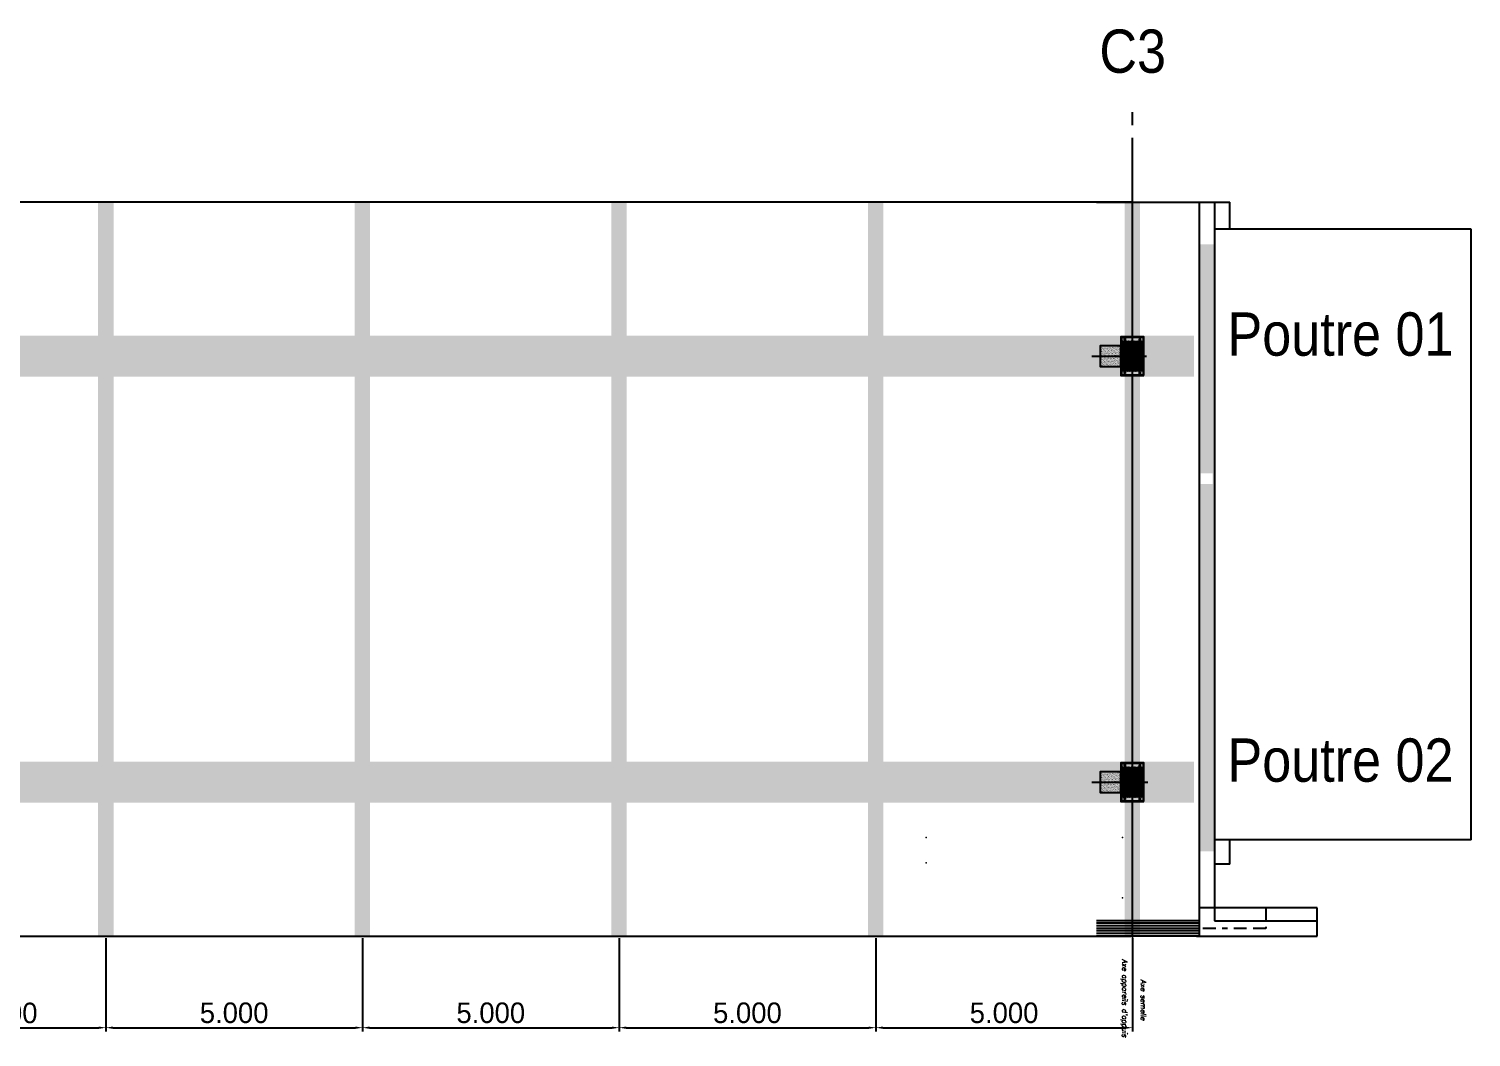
# Model space of a CAD drawing. Header units: metres. Extents: x -697843 to 22159, y -46191 to 9548.
# Drawn here: x -9696.91 to -9668.82, y -1019.02 to -999.37 of the extents above; entities that cross this region are included whole.
import ezdxf
from ezdxf.enums import TextEntityAlignment as Align

# ---------------------------------------------------------------- set-up
doc = ezdxf.new("R2010")
doc.units = ezdxf.units.M
for name, pattern in [('AXES', [50.8, 31.75, -6.35, 6.35, -6.35]), ('BORDURE', [1.75, 0.5, -0.25, 0.5, -0.25, 0, -0.25]), ('CACHE', [9.525, 6.35, -3.175]), ('CENTER', [2, 1.25, -0.25, 0.25, -0.25])]:
    doc.linetypes.add(name, pattern=pattern)
doc.layers.get('Defpoints').update_dxf_attribs({"color": 9})
doc.layers.add('03axe_tablier', color=1, linetype='Continuous', lineweight=0)
doc.layers.add('Section courante - Restitution en plan - GEM_Bretelle', color=7, linetype='Continuous', lineweight=0)
for name, color, linetype in [('AXE', 1, 'CENTER'), ('Axe_en_plan', 1, 'AXES'), ('CART', 6, 'Continuous'), ('Coffrage', 3, 'Continuous'), ('COT', 1, 'Continuous'), ('FIN', 1, 'Continuous'), ('HACHURE', 8, 'Continuous'), ('Pieux', 3, 'BORDURE'), ('TABLIER', 3, 'Continuous'), ('Texte', 7, 'Continuous')]:
    doc.layers.add(name, color=color, linetype=linetype)
doc.layers.add('Section courante - Restitution en plan - GEM_VOIE 2', color=1, linetype='Continuous', lineweight=0, true_color=0xff0000)
doc.styles.add('R-S', font='romans.shx', dxfattribs={"width": 0.8})
doc.styles.add('ROMANTIC', font='rom_____.pfb')
doc.dimstyles.new('cotf-50', dxfattribs={"dimscale": 0.4, "dimtxt": 1, "dimasz": 0.35, "dimexe": 0.18, "dimexo": 0.1, "dimgap": 0.2, "dimtad": 3, "dimdec": 3, "dimzin": 4, "dimdsep": 46, "dimtxsty": 'ROMANTIC', "dimcen": 0.09, "dimclrd": 256, "dimclre": 256, "dimclrt": 256, "dimadec": 0, "dimazin": 0, "dimtfac": 1, "dimtdec": 3, "dimtix": 1, "dimtmove": 2, "dimatfit": 3, "dimfxl": 1, "dimtvp": 13.888889, "dimtolj": 1, "dimtzin": 4, "dimarcsym": 0})

# ---------------------------------------------------------------- blocks, each defined once
blk = doc.blocks.new('*D37')
at = {"layer": 'COT', "lineweight": -2, "transparency": 16777216}
for p, q in [((-9699.415, -1017.09), (-9699.415, -1018.906)), ((-9695.415, -1017.09), (-9695.415, -1018.906)), ((-9699.275, -1018.834), (-9695.555, -1018.834))]:
    blk.add_line(p, q, dxfattribs=at)
at = {"layer": 'COT', "transparency": 16777216}
for points in [[(-9699.275, -1018.811), (-9699.275, -1018.857), (-9699.415, -1018.834)], [(-9695.555, -1018.811), (-9695.555, -1018.857), (-9695.415, -1018.834)]]:
    blk.add_solid(points, dxfattribs=at)
at = {"layer": 'Defpoints', "color": 0, "transparency": 16777216}
for p in [(-9699.415, -1017.05), (-9695.415, -1017.05), (-9695.415, -1018.834)]:
    blk.add_point(p, dxfattribs=at)
at = {"layer": 'COT', "transparency": 16777216, "insert": (-9697.415, -1018.549), "char_height": 0.4, "attachment_point": 5, "style": 'ROMANTIC'}
blk.add_mtext('\\A1;4.000', dxfattribs=at)
blk = doc.blocks.new('*D38')
at = {"layer": 'COT', "lineweight": -2, "transparency": 16777216}
for p, q in [((-9695.415, -1017.09), (-9695.415, -1018.906)), ((-9690.415, -1017.09), (-9690.415, -1018.906)), ((-9695.275, -1018.834), (-9690.555, -1018.834))]:
    blk.add_line(p, q, dxfattribs=at)
at = {"layer": 'COT', "transparency": 16777216}
for points in [[(-9695.275, -1018.811), (-9695.275, -1018.857), (-9695.415, -1018.834)], [(-9690.555, -1018.811), (-9690.555, -1018.857), (-9690.415, -1018.834)]]:
    blk.add_solid(points, dxfattribs=at)
at = {"layer": 'Defpoints', "color": 0, "transparency": 16777216}
for p in [(-9695.415, -1017.05), (-9690.415, -1017.05), (-9690.415, -1018.834)]:
    blk.add_point(p, dxfattribs=at)
at = {"layer": 'COT', "transparency": 16777216, "insert": (-9692.915, -1018.546), "char_height": 0.4, "attachment_point": 5, "style": 'ROMANTIC'}
blk.add_mtext('\\A1;5.000', dxfattribs=at)
blk = doc.blocks.new('*D39')
at = {"layer": 'COT', "lineweight": -2, "transparency": 16777216}
for p, q in [((-9690.415, -1017.09), (-9690.415, -1018.906)), ((-9685.415, -1017.09), (-9685.415, -1018.906)), ((-9690.275, -1018.834), (-9685.555, -1018.834))]:
    blk.add_line(p, q, dxfattribs=at)
at = {"layer": 'COT', "transparency": 16777216}
for points in [[(-9690.275, -1018.811), (-9690.275, -1018.857), (-9690.415, -1018.834)], [(-9685.555, -1018.811), (-9685.555, -1018.857), (-9685.415, -1018.834)]]:
    blk.add_solid(points, dxfattribs=at)
at = {"layer": 'Defpoints', "color": 0, "transparency": 16777216}
for p in [(-9690.415, -1017.05), (-9685.415, -1017.05), (-9685.415, -1018.834)]:
    blk.add_point(p, dxfattribs=at)
at = {"layer": 'COT', "transparency": 16777216, "insert": (-9687.915, -1018.546), "char_height": 0.4, "attachment_point": 5, "style": 'ROMANTIC'}
blk.add_mtext('\\A1;5.000', dxfattribs=at)
blk = doc.blocks.new('*D40')
at = {"layer": 'COT', "lineweight": -2, "transparency": 16777216}
for p, q in [((-9685.415, -1017.09), (-9685.415, -1018.906)), ((-9680.415, -1017.09), (-9680.415, -1018.906)), ((-9685.275, -1018.834), (-9680.555, -1018.834))]:
    blk.add_line(p, q, dxfattribs=at)
at = {"layer": 'COT', "transparency": 16777216}
for points in [[(-9685.275, -1018.811), (-9685.275, -1018.857), (-9685.415, -1018.834)], [(-9680.555, -1018.811), (-9680.555, -1018.857), (-9680.415, -1018.834)]]:
    blk.add_solid(points, dxfattribs=at)
at = {"layer": 'Defpoints', "color": 0, "transparency": 16777216}
for p in [(-9685.415, -1017.05), (-9680.415, -1017.05), (-9680.415, -1018.834)]:
    blk.add_point(p, dxfattribs=at)
at = {"layer": 'COT', "transparency": 16777216, "insert": (-9682.915, -1018.546), "char_height": 0.4, "attachment_point": 5, "style": 'ROMANTIC'}
blk.add_mtext('\\A1;5.000', dxfattribs=at)
blk = doc.blocks.new('*D41')
at = {"layer": 'COT', "lineweight": -2, "transparency": 16777216}
for p, q in [((-9680.415, -1017.09), (-9680.415, -1018.906)), ((-9675.415, -1017.09), (-9675.415, -1018.906)), ((-9680.275, -1018.834), (-9675.555, -1018.834))]:
    blk.add_line(p, q, dxfattribs=at)
at = {"layer": 'COT', "transparency": 16777216}
for points in [[(-9680.275, -1018.811), (-9680.275, -1018.857), (-9680.415, -1018.834)], [(-9675.555, -1018.811), (-9675.555, -1018.857), (-9675.415, -1018.834)]]:
    blk.add_solid(points, dxfattribs=at)
at = {"layer": 'Defpoints', "color": 0, "transparency": 16777216}
for p in [(-9680.415, -1017.05), (-9675.415, -1017.05), (-9675.415, -1018.834)]:
    blk.add_point(p, dxfattribs=at)
at = {"layer": 'COT', "transparency": 16777216, "insert": (-9677.915, -1018.546), "char_height": 0.4, "attachment_point": 5, "style": 'ROMANTIC'}
blk.add_mtext('\\A1;5.000', dxfattribs=at)

msp = doc.modelspace()

# ---------------------------------------------------------------- hatches: boundary and pattern name
at = {"layer": 'Coffrage'}
h = msp.add_hatch(dxfattribs=at)
h.set_pattern_fill('DOTS', color=256, scale=0.012, angle=-90, style=0)
h.set_pattern_definition([(270, (-9819.863575, -797.738823), (0.01905, -0.009525), [0, -0.01905])])
edge = h.paths.add_edge_path()
edge.add_line((-9673.81531, -1011.49948), (-9673.81531, -1009.79948))
edge.add_arc((-9673.81531, -1009.29948), 0.5, 233.130091, 269.999962, ccw=False)
edge.add_line((-9674.11531, -1009.69948), (-9674.11531, -1011.59948))
edge.add_arc((-9673.81531, -1011.99948), 0.5, 90.000038, 126.869909, ccw=False)
edge = h.paths.add_edge_path()
edge.add_line((-9673.81531, -1012.49948), (-9673.81531, -1011.49948))
edge.add_arc((-9673.81531, -1011.99948), 0.5, 90.000038, 126.869909)
edge.add_line((-9674.11531, -1011.59948), (-9674.11531, -1012.39948))
edge.add_arc((-9673.81531, -1011.99948), 0.5, 233.130091, 269.999962)
edge = h.paths.add_edge_path()
edge.add_line((-9673.81531, -1013.99948), (-9673.81531, -1012.49948))
edge.add_arc((-9673.81531, -1011.99948), 0.5, 233.130091, 269.999962, ccw=False)
edge.add_line((-9674.11531, -1012.39948), (-9674.11531, -1014.09948))
edge.add_arc((-9673.81531, -1014.49948), 0.5, 90.000039, 126.869909, ccw=False)
edge = h.paths.add_edge_path()
edge.add_line((-9673.81531, -1014.99948), (-9673.81531, -1013.99948))
edge.add_arc((-9673.81531, -1014.49948), 0.5, 90.000039, 126.869909)
edge.add_line((-9674.11531, -1014.09948), (-9674.11531, -1014.89948))
edge.add_arc((-9673.81531, -1014.49948), 0.5, 233.130091, 269.999961)
edge = h.paths.add_edge_path()
edge.add_line((-9673.81531, -1015.3966), (-9673.81531, -1014.99948))
edge.add_arc((-9673.81531, -1014.49948), 0.5, 233.130091, 269.999961, ccw=False)
edge.add_line((-9674.11531, -1014.89948), (-9674.11531, -1015.3966))
edge.add_line((-9674.11531, -1015.3966), (-9673.81531, -1015.3966))
edge = h.paths.add_edge_path()
edge.add_line((-9673.81531, -1009.79948), (-9673.81531, -1008.79948))
edge.add_arc((-9673.81531, -1009.29948), 0.5, 90.000038, 126.869909)
edge.add_line((-9674.11531, -1008.89948), (-9674.11531, -1009.69948))
edge.add_arc((-9673.81531, -1009.29948), 0.5, 233.130091, 269.999962)
edge = h.paths.add_edge_path()
edge.add_line((-9673.81531, -1007.29956), (-9673.81531, -1006.29956))
edge.add_arc((-9673.81531, -1006.79956), 0.5, 90.000038, 126.869909)
edge.add_line((-9674.11531, -1006.39956), (-9674.11531, -1007.19956))
edge.add_arc((-9673.81531, -1006.79956), 0.5, 233.130092, 269.999962)
edge = h.paths.add_edge_path()
edge.add_line((-9673.81531, -1006.29956), (-9673.81531, -1003.57479))
edge.add_line((-9673.81531, -1003.57479), (-9674.11531, -1003.57479))
edge.add_line((-9674.11531, -1003.57479), (-9674.11531, -1006.39956))
edge.add_arc((-9673.81531, -1006.79956), 0.5, 90.000038, 126.869909, ccw=False)
edge = h.paths.add_edge_path()
edge.add_line((-9673.81531, -1008.79948), (-9673.81531, -1007.29956))
edge.add_arc((-9673.81531, -1006.79956), 0.5, 233.130092, 269.999962, ccw=False)
edge.add_line((-9674.11531, -1007.19956), (-9674.11531, -1008.89948))
edge.add_arc((-9673.81531, -1009.29948), 0.5, 90.000038, 126.869909, ccw=False)
h.paths.add_polyline_path([(-9673.84814, -1008.24214), (-9674.08797, -1008.24214), (-9674.08797, -1008.03609), (-9673.84814, -1008.03609)], flags=16)
h = msp.add_hatch(dxfattribs=at)
h.set_pattern_fill('ANSI37', color=256, scale=0.002, angle=-90, style=0)
h.set_pattern_definition([(315, (-9816.90611, -774.814151), (0.00449012806, 0.00449012806), []), (45, (-9816.90611, -774.814151), (-0.00449012806, 0.00449012806), [])])
h.paths.add_polyline_path([(-9675.22531, -1006.03956), (-9675.22531, -1005.45956), (-9675.60531, -1005.45956), (-9675.60531, -1006.03956)])
h.paths.add_polyline_path([(-9675.23531, -1006.02956), (-9675.23531, -1005.46956), (-9675.59531, -1005.46956), (-9675.59531, -1006.02956)], flags=16)
h = msp.add_hatch(dxfattribs=at)
h.set_pattern_fill('ANSI37', color=256, scale=0.002, angle=-90, style=0)
h.set_pattern_definition([(315, (-9816.90611, -783.1139947), (0.00449012806, 0.00449012806), []), (45, (-9816.90611, -783.1139947), (-0.00449012806, 0.00449012806), [])])
h.paths.add_polyline_path([(-9675.22531, -1014.3394), (-9675.22531, -1013.7594), (-9675.60531, -1013.7594), (-9675.60531, -1014.3394)])
h.paths.add_polyline_path([(-9675.23531, -1014.3294), (-9675.23531, -1013.7694), (-9675.59531, -1013.7694), (-9675.59531, -1014.3294)], flags=16)
at = {"layer": 'HACHURE'}
h = msp.add_hatch(dxfattribs=at)
h.set_pattern_fill('AR-SAND', color=256, scale=0.0008, angle=115.66533, style=0)
h.set_pattern_definition([(217.5, (-9675.445118, -1005.905765), (0.00128, -0.039153), [0, -0.0308864, 0, -0.034544, 0, -0.03302]), (187.5, (-9675.44512, -1005.905765), (-0.035962, -0.057346), [0, -0.0166624, 0, -0.0278384, 0, -0.010668]), (147.5, (-9675.420124, -1005.905765), (-0.0632794, -0.000115), [0, -0.01016, 0, -0.036576, 0, -0.047752]), (137.5, (-9675.420124, -1005.905765), (-0.0610845, -0.0178343), [0, -0.00508, 0, -0.0239776, 0, -0.027432])])
h.paths.add_polyline_path([(-9676.04031, -1005.94956), (-9675.64031, -1005.94956), (-9675.64031, -1005.74956), (-9676.04031, -1005.74956)])
h.paths.add_polyline_path([(-9675.64031, -1005.54956), (-9676.04031, -1005.54956), (-9676.04031, -1005.74956), (-9675.64031, -1005.74956)])
h = msp.add_hatch(dxfattribs=at)
h.set_pattern_fill('ANSI37', color=256, scale=0.01, angle=115.66533, style=0)
h.set_pattern_definition([(225, (-9431.56462, -955.867478), (0.0224506403, -0.0224506403), []), (315, (-9431.56462, -955.867478), (0.0224506403, 0.0224506403), [])])
h.paths.add_polyline_path([(-9675.24031, -1006.02456), (-9675.24031, -1005.47456), (-9675.59031, -1005.47456), (-9675.59031, -1006.02456)])
h = msp.add_hatch(dxfattribs=at)
h.set_pattern_fill('ANSI37', color=256, scale=0.01, angle=115.66533, style=0)
h.set_pattern_definition([(225, (-9431.56462, -964.167322), (0.0224506403, -0.0224506403), []), (315, (-9431.56462, -964.167322), (0.0224506403, 0.0224506403), [])])
h.paths.add_polyline_path([(-9675.24031, -1014.3244), (-9675.24031, -1013.7744), (-9675.59031, -1013.7744), (-9675.59031, -1014.3244)])
h = msp.add_hatch(dxfattribs=at)
h.set_pattern_fill('AR-SAND', color=256, scale=0.0008, angle=115.66533, style=0)
h.set_pattern_definition([(217.5, (-9675.445118, -1014.20561), (0.00128, -0.039153), [0, -0.0308864, 0, -0.034544, 0, -0.03302]), (187.5, (-9675.44512, -1014.20561), (-0.035962, -0.057346), [0, -0.0166624, 0, -0.0278384, 0, -0.010668]), (147.5, (-9675.420124, -1014.20561), (-0.0632794, -0.000115), [0, -0.01016, 0, -0.036576, 0, -0.047752]), (137.5, (-9675.420124, -1014.20561), (-0.0610845, -0.0178343), [0, -0.00508, 0, -0.0239776, 0, -0.027432])])
h.paths.add_polyline_path([(-9676.04031, -1014.2494), (-9675.64031, -1014.2494), (-9675.64031, -1014.0494), (-9676.04031, -1014.0494)])
h.paths.add_polyline_path([(-9675.64031, -1013.8494), (-9676.04031, -1013.8494), (-9676.04031, -1014.0494), (-9675.64031, -1014.0494)])

# ---------------------------------------------------------------- linework, layer by layer
at = {"layer": '03axe_tablier'}
msp.add_line((-9675.41531, -1001.88861), (-9675.41531, -1018.79776), dxfattribs=at)
at = {"layer": 'AXE', "color": 9}
msp.add_line((-9675.41531, -1002.74956), (-9675.41531, -1000.84312), dxfattribs=at)
at = {"layer": 'Axe_en_plan', "ltscale": 0.01}
for p, q in [((-9675.56031, -1005.40095), (-9675.56031, -1005.45163)), ((-9675.27031, -1005.40095), (-9675.27031, -1005.45163)), ((-9675.53497, -1005.42456), (-9675.58565, -1005.42456)), ((-9675.29565, -1005.42456), (-9675.24497, -1005.42456)), ((-9675.53497, -1006.07456), (-9675.58565, -1006.07456)), ((-9675.56031, -1006.09816), (-9675.56031, -1006.04749)), ((-9675.29565, -1006.07456), (-9675.24497, -1006.07456)), ((-9675.27031, -1006.09816), (-9675.27031, -1006.04749)), ((-9675.53497, -1013.7244), (-9675.58565, -1013.7244)), ((-9675.56031, -1013.7008), (-9675.56031, -1013.75147)), ((-9675.29565, -1013.7244), (-9675.24497, -1013.7244)), ((-9675.27031, -1013.7008), (-9675.27031, -1013.75147)), ((-9675.53497, -1014.3744), (-9675.58565, -1014.3744)), ((-9675.56031, -1014.39801), (-9675.56031, -1014.34733)), ((-9675.29565, -1014.3744), (-9675.24497, -1014.3744)), ((-9675.27031, -1014.39801), (-9675.27031, -1014.34733))]:
    msp.add_line(p, q, dxfattribs=at)
at = {"layer": 'CART', "color": 8, "const_width": 0.3}
for points in [[(-9695.41531, -1017.04956), (-9695.41531, -1002.74956)], [(-9690.41531, -1017.04956), (-9690.41531, -1002.74956)], [(-9685.41531, -1017.04956), (-9685.41531, -1002.74956)], [(-9680.41531, -1017.04956), (-9680.41531, -1002.74956)], [(-9675.41531, -1017.04956), (-9675.41531, -1002.74956)]]:
    msp.add_lwpolyline(points, dxfattribs=at)
at = {"layer": 'Coffrage', "ltscale": 2}
for p, q in [((-9676.11531, -1002.74956), (-9674.11531, -1002.74956)), ((-9671.81531, -1016.4966), (-9673.81531, -1016.4966)), ((-9671.81531, -1017.0494), (-9671.81531, -1016.4966)), ((-9674.11531, -1016.7494), (-9676.11531, -1016.7494)), ((-9674.11531, -1016.7994), (-9676.11531, -1016.7994)), ((-9674.11531, -1016.8494), (-9676.11531, -1016.8494)), ((-9674.11531, -1016.8994), (-9676.11531, -1016.8994)), ((-9674.11531, -1016.9494), (-9676.11531, -1016.9494)), ((-9674.11531, -1016.9994), (-9676.11531, -1016.9994)), ((-9674.11531, -1017.0494), (-9676.11531, -1017.0494)), ((-9674.16531, -1017.0494), (-9671.81531, -1017.0494))]:
    msp.add_line(p, q, dxfattribs=at)
at = {"layer": 'Coffrage', "linetype": 'AXES', "ltscale": 0.1}
for p, q in [((-9676.20779, -1005.74956), (-9675.14054, -1005.74956)), ((-9676.20779, -1014.0494), (-9675.11518, -1014.0494))]:
    msp.add_line(p, q, dxfattribs=at)
at = {"layer": 'Coffrage'}
msp.add_line((-9673.81531, -1016.4966), (-9674.11531, -1016.4966), dxfattribs=at)
at = {"layer": 'Coffrage', "linetype": 'CACHE', "ltscale": 0.6}
for p, q in [((-9673.81531, -1016.4966), (-9673.81531, -1016.7494)), ((-9673.81531, -1016.7494), (-9671.81531, -1016.7494))]:
    msp.add_line(p, q, dxfattribs=at)
at = {"layer": 'FIN'}
for points in [[(-9675.19031, -1006.12456), (-9675.19031, -1005.37456), (-9675.64031, -1005.37456), (-9675.64031, -1006.12456)], [(-9675.20031, -1006.11456), (-9675.20031, -1005.38456), (-9675.63031, -1005.38456), (-9675.63031, -1006.11456)], [(-9675.64031, -1005.54956), (-9676.04031, -1005.54956), (-9676.04031, -1005.94956), (-9675.64031, -1005.94956)], [(-9675.24031, -1006.02456), (-9675.24031, -1005.47456), (-9675.59031, -1005.47456), (-9675.59031, -1006.02456)], [(-9675.19031, -1014.4244), (-9675.19031, -1013.6744), (-9675.64031, -1013.6744), (-9675.64031, -1014.4244)], [(-9675.20031, -1014.4144), (-9675.20031, -1013.6844), (-9675.63031, -1013.6844), (-9675.63031, -1014.4144)], [(-9675.24031, -1014.3244), (-9675.24031, -1013.7744), (-9675.59031, -1013.7744), (-9675.59031, -1014.3244)], [(-9675.64031, -1013.8494), (-9676.04031, -1013.8494), (-9676.04031, -1014.2494), (-9675.64031, -1014.2494)]]:
    msp.add_lwpolyline(points, close=True, dxfattribs=at)
at = {"layer": 'Pieux', "ltscale": 0.5}
msp.add_line((-9672.81531, -1016.4966), (-9672.81529, -1016.89956), dxfattribs=at)
msp.add_lwpolyline([(-9672.81531, -1016.89956), (-9676.11531, -1016.89972)], dxfattribs=at)
at = {"layer": 'Section courante - Restitution en plan - GEM_Bretelle'}
for p in [(-9679.43322, -1015.6217), (-9675.6085, -1016.30585)]:
    msp.add_point(p, dxfattribs=at)
at = {"layer": 'Section courante - Restitution en plan - GEM_VOIE 2'}
for p in [(-9679.43322, -1015.12563), (-9679.43322, -1015.12563), (-9679.43322, -1015.12563), (-9679.43322, -1015.12563), (-9679.43322, -1015.12563), (-9679.43322, -1015.12563), (-9675.6085, -1015.12563)]:
    msp.add_point(p, dxfattribs=at)
at = {"layer": 'TABLIER'}
for p, q in [((-9674.11531, -1002.74956), (-9674.11531, -1017.0494)), ((-9674.11531, -1002.74956), (-9673.51531, -1002.74956)), ((-9673.81531, -1002.74956), (-9673.81531, -1016.4966)), ((-9673.51531, -1003.27479), (-9673.51531, -1002.74956)), ((-9668.81531, -1015.17479), (-9668.81531, -1003.27479)), ((-9673.51531, -1015.64479), (-9673.51531, -1015.17479))]:
    msp.add_line(p, q, dxfattribs=at)
at = {"layer": 'TABLIER', "flags": 128}
msp.add_lwpolyline([(-9785.41531, -1002.74956), (-9785.41531, -1017.04956), (-9715.41531, -1017.04956), (-9675.41531, -1017.04956), (-9675.41531, -1002.74956), (-9715.41531, -1002.74956)], close=True, dxfattribs=at)
for points in [[(-9668.81531, -1003.27479), (-9673.81531, -1003.27479)], [(-9668.81531, -1015.17479), (-9673.81531, -1015.17479)], [(-9673.51531, -1015.64479), (-9673.81531, -1015.64479)]]:
    msp.add_lwpolyline(points, dxfattribs=at)
at = {"layer": 'TABLIER', "color": 9, "const_width": 0.8}
for points in [[(-9674.21531, -1005.74956), (-9786.61531, -1005.74956)], [(-9786.61531, -1014.04956), (-9674.21531, -1014.04956)]]:
    msp.add_lwpolyline(points, dxfattribs=at)

# ---------------------------------------------------------------- texts
at = {"layer": 'CART', "style": 'ROMANTIC', "width": 0.9}
for s, p in [('C3', (-9675.40897, -1000.23017)), ('Poutre 01', (-9671.36136, -1005.742)), ('Poutre 02', (-9671.36136, -1014.042))]:
    msp.add_text(s, height=0.84375, rotation=0, dxfattribs=at).set_placement(p, align=Align.CENTER)
at = {"layer": 'Texte', "style": 'R-S', "oblique": 10}
for s, p in [("Axe appareils d'appuis ", (-9675.61135, -1018.29535)), ('Axe semelle', (-9675.24983, -1018.29535))]:
    msp.add_text(s, height=0.1, rotation=270, dxfattribs=at).set_placement(p, align=Align.CENTER)

# ---------------------------------------------------------------- dimensions: what is measured, and where the dimension line sits
at = {"layer": 'COT'}
for base, p1, p2, picture, middle in [((-9695.41531, -1018.83411), (-9699.41531, -1017.04956), (-9695.41531, -1017.04956), '*D37', (-9697.41531, -1018.54938)), ((-9690.41531, -1018.83411), (-9695.41531, -1017.04956), (-9690.41531, -1017.04956), '*D38', (-9692.91531, -1018.54612)), ((-9685.41531, -1018.83411), (-9690.41531, -1017.04956), (-9685.41531, -1017.04956), '*D39', (-9687.91531, -1018.54612)), ((-9680.41531, -1018.83411), (-9685.41531, -1017.04956), (-9680.41531, -1017.04956), '*D40', (-9682.91531, -1018.54612)), ((-9675.41531, -1018.83411), (-9680.41531, -1017.04956), (-9675.41531, -1017.04956), '*D41', (-9677.91531, -1018.54612))]:
    dim = msp.add_linear_dim(base=base, p1=p1, p2=p2, dimstyle='cotf-50', dxfattribs=at)
    dim.commit()
    dim.dimension.update_dxf_attribs({"geometry": picture, "text_midpoint": middle})

doc.saveas('drawing.dxf')
